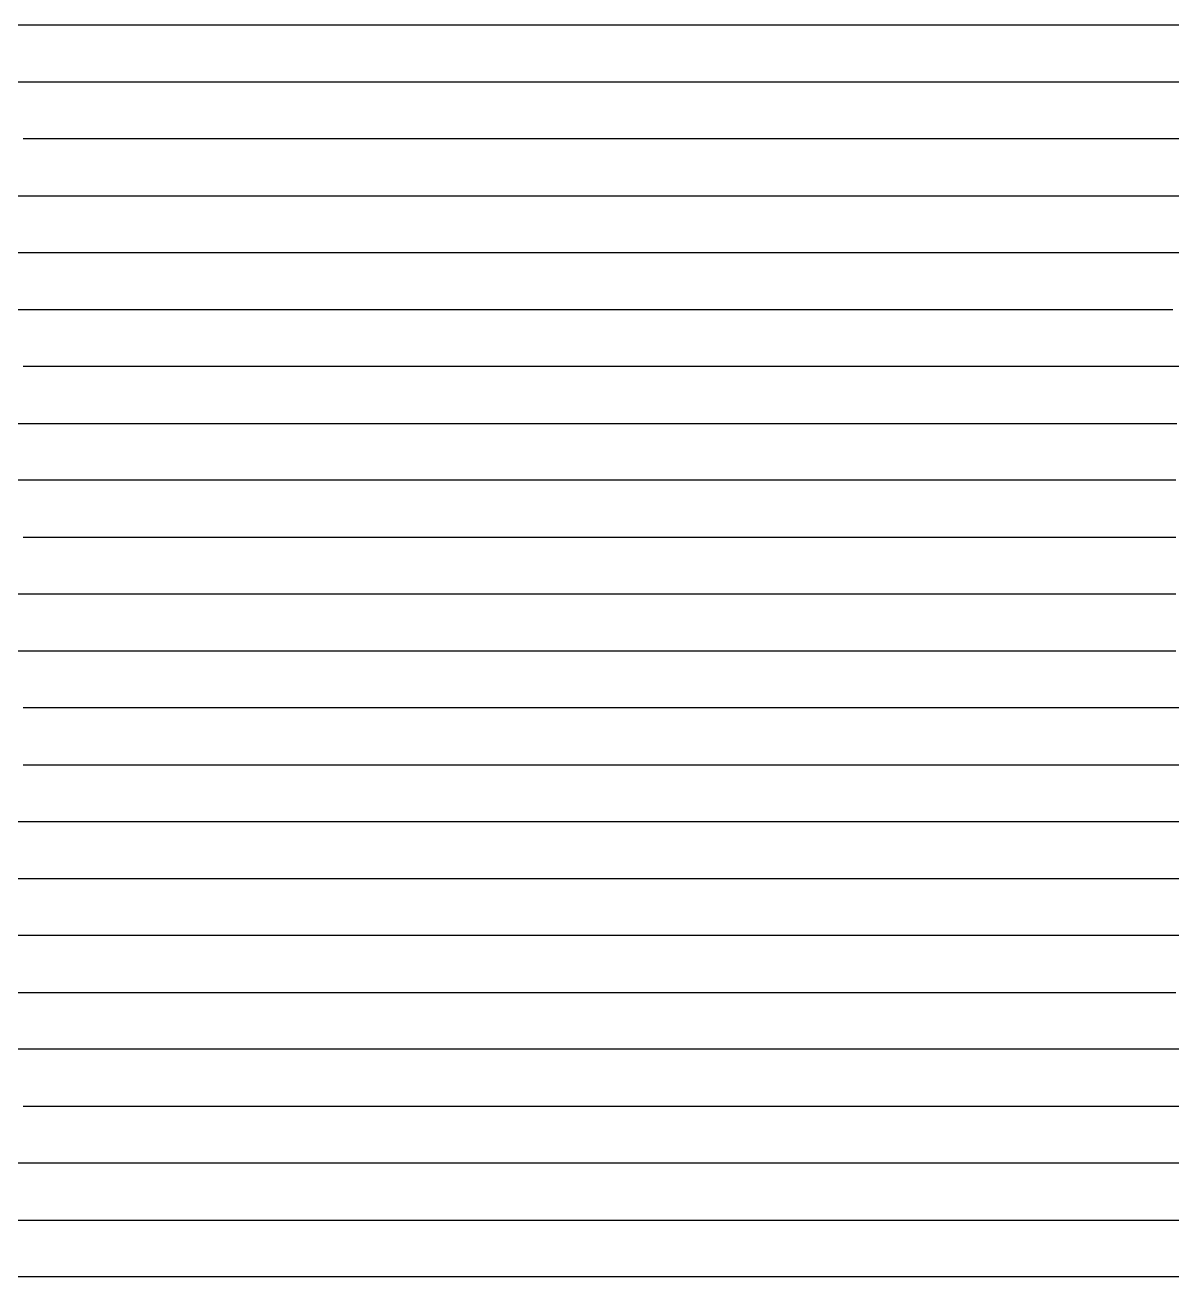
# Model space of a CAD drawing. Extents: x 20 to 170, y 60 to 234.
# Drawn here: x 95 to 113.75, y 147.47 to 167.94 of the extents above; entities that cross this region are included whole.
import ezdxf

# ---------------------------------------------------------------- set-up
doc = ezdxf.new("R2010")
doc.units = 0
doc.header["$LTSCALE"] = 0.000394
doc.layers.add('SPLINE', color=7, linetype='CONTINUOUS')

msp = doc.modelspace()

# ---------------------------------------------------------------- linework, layer by layer
at = {"layer": 'SPLINE', "color": 2}
for points in [[(114.094482, 167.939819, -23.163294), (113.461075, 167.939819, -21.3566), (113.286156, 167.939819, -20.915062), (113.113632, 167.939819, -20.648922), (112.851326, 167.939819, -20.291964), (112.066635, 167.939819, -19.336966), (111.716835, 167.939819, -19.058268), (111.019638, 167.939819, -18.554127), (110.669815, 167.939819, -18.469587), (110.322403, 167.939819, -18.457067), (109.972603, 167.939819, -18.460207), (109.62278, 167.939819, -18.504007), (109.275375, 167.939819, -18.732607), (108.263817, 167.939819, -19.618765), (107.727303, 167.939819, -18.269169), (107.396431, 167.939819, -17.564651), (106.930809, 167.939819, -16.709833), (106.484116, 167.939819, -15.695276), (105.784515, 167.939819, -13.979381), (105.437111, 167.939819, -13.603643), (105.087288, 167.939819, -13.475263), (103.690521, 167.939819, -13.481523), (103.343056, 167.939819, -13.528523), (102.993263, 167.939819, -13.688182), (102.764038, 167.939819, -13.923042), (102.53476, 167.939819, -14.34576), (102.274765, 167.939819, -15.028358), (101.913139, 167.939819, -14.59312), (101.57518, 167.939819, -14.3614), (100.899231, 167.939819, -14.29878), (100.573067, 167.939819, -14.292521), (99.852196, 167.939819, -13.829082), (99.504791, 167.939819, -13.700722), (98.765022, 167.939819, -13.638062), (98.12925, 167.939819, -13.500323), (97.933083, 167.939819, -13.381323), (97.760559, 167.939819, -13.299884), (97.410728, 167.939819, -13.243524), (96.713524, 167.939819, -13.299884), (96.538612, 167.939819, -13.378183), (96.363731, 167.939819, -13.497183), (95.666496, 167.939819, -14.004441), (95.316696, 167.939819, -14.34576), (94.728203, 167.939819, -15.181778)], [(94.555672, 167.008575, -15.141078), (95.19381, 167.008575, -13.998161), (95.316696, 167.008575, -13.807182), (95.666496, 167.008575, -13.500323), (96.013939, 167.008575, -13.362523), (96.713524, 167.008575, -13.256083), (97.410728, 167.008575, -13.234164), (97.760559, 167.008575, -13.268604), (98.107971, 167.008575, -13.450243), (98.741379, 167.008575, -13.835382), (99.504791, 167.008575, -14.020082), (99.679703, 167.008575, -14.082701), (100.485611, 167.008575, -14.50542), (101.161568, 167.008575, -14.640059), (101.423943, 167.008575, -14.705839), (101.686241, 167.008575, -14.8311), (101.816261, 167.008575, -14.934399), (101.946259, 167.008575, -15.078458), (101.967545, 167.008575, -15.075318), (102.645813, 167.008575, -13.788382), (102.993263, 167.008575, -13.434563), (103.343056, 167.008575, -13.303064), (103.690521, 167.008575, -13.278004), (104.390083, 167.008575, -13.368803), (105.087288, 167.008575, -13.659982), (105.437111, 167.008575, -13.897982), (105.609604, 167.008575, -14.057681), (105.784515, 167.008575, -14.292521), (106.611748, 167.008575, -16.233875), (106.777206, 167.008575, -16.653473), (106.923714, 167.008575, -17.069933), (107.661133, 167.008575, -19.571785), (107.682419, 167.008575, -19.615625), (107.994354, 167.008575, -19.853603), (108.00853, 167.008575, -19.859863), (108.032181, 167.008575, -19.853603), (108.653755, 167.008575, -19.283726), (108.963379, 167.008575, -19.045727), (109.362801, 167.008575, -18.701267), (109.447929, 167.008575, -18.641808), (109.62278, 167.008575, -18.554127), (109.972603, 167.008575, -18.497747), (110.669815, 167.008575, -18.510307), (111.019638, 167.008575, -18.607388), (111.36702, 167.008575, -18.873487), (111.761726, 167.008575, -19.192905), (111.957893, 167.008575, -19.368265), (112.066635, 167.008575, -19.474686), (112.76387, 167.008575, -20.392141), (113.113632, 167.008575, -20.880642), (113.286156, 167.008575, -21.15308), (113.461075, 167.008575, -21.600838), (114.073212, 167.008575, -23.363714)], [(114.02832, 166.077454, -23.567232), (113.461075, 166.077454, -21.926437), (113.319252, 166.077454, -21.53508), (113.177452, 166.077454, -21.265779), (113.00489, 166.077454, -20.99334), (112.76387, 166.077454, -20.648922), (112.066635, 166.077454, -19.697025), (111.891716, 166.077454, -19.506025), (111.36702, 166.077454, -18.992527), (111.019638, 166.077454, -18.691887), (110.669815, 166.077454, -18.588587), (109.972603, 166.077454, -18.576067), (109.62278, 166.077454, -18.638647), (109.447929, 166.077454, -18.726347), (108.800293, 166.077454, -19.192905), (108.64193, 166.077454, -19.286825), (108.00853, 166.077454, -19.856724), (107.987289, 166.077454, -19.869244), (107.878517, 166.077454, -19.834784), (107.594933, 166.077454, -19.706444), (107.573647, 166.077454, -19.653185), (107.02771, 166.077454, -17.968609), (106.484116, 166.077454, -16.462435), (105.784515, 166.077454, -14.690179), (105.699448, 166.077454, -14.552381), (105.555237, 166.077454, -14.37078), (105.325989, 166.077454, -14.126561), (104.737526, 166.077454, -13.572303), (104.390083, 166.077454, -13.334383), (103.690521, 166.077454, -13.274864), (103.343056, 166.077454, -13.284224), (102.993263, 166.077454, -13.384463), (102.645813, 166.077454, -13.728882), (102.125877, 166.077454, -14.705839), (101.620064, 166.077454, -15.579476), (101.598816, 166.077454, -15.588857), (101.249031, 166.077454, -15.162978), (100.899231, 166.077454, -14.837359), (100.551758, 166.077454, -14.671399), (99.700951, 166.077454, -14.49604), (98.807556, 166.077454, -14.032641), (98.7201, 166.077454, -14.001301), (97.911827, 166.077454, -13.800902), (97.649452, 166.077454, -13.681902), (97.060936, 166.077454, -13.465903), (96.713524, 166.077454, -13.381323), (96.013939, 166.077454, -13.384463), (95.666496, 166.077454, -13.453363), (95.491585, 166.077454, -13.547283), (95.229248, 166.077454, -13.747682), (94.966896, 166.077454, -13.970001)], [(94.853485, 165.148529, -14.020082), (95.186714, 165.148529, -13.957461), (95.491585, 165.148529, -13.719502), (95.666496, 165.148529, -13.616183), (96.013939, 165.148529, -13.534743), (96.363731, 165.148529, -13.519103), (96.713524, 165.148529, -13.550383), (97.060936, 165.148529, -13.678802), (97.803055, 165.148529, -14.067061), (98.632668, 165.148529, -14.27058), (98.807556, 165.148529, -14.33634), (99.526047, 165.148529, -14.687079), (99.696213, 165.148529, -14.70896), (100.202026, 165.148529, -14.837359), (100.551758, 165.148529, -14.956318), (100.726707, 165.148529, -15.047178), (100.899231, 165.148529, -15.178638), (101.20649, 165.148529, -15.601357), (101.227745, 165.148529, -15.573216), (101.676796, 165.148529, -14.50858), (101.761894, 165.148529, -14.34258), (102.028946, 165.148529, -14.013801), (102.296021, 165.148529, -13.804042), (102.993263, 165.148529, -13.484663), (103.168175, 165.148529, -13.434563), (103.343056, 165.148529, -13.397003), (103.690521, 165.148529, -13.375083), (104.390083, 165.148529, -13.462723), (104.737526, 165.148529, -13.716402), (105.087288, 165.148529, -14.233021), (105.512703, 165.148529, -14.893698), (105.654526, 165.148529, -15.125438), (105.831795, 165.148529, -15.466718), (106.985176, 165.148529, -18.419449), (107.486191, 165.148529, -19.725183), (107.507477, 165.148529, -19.756523), (107.878517, 165.148529, -19.869244), (107.966003, 165.148529, -19.900583), (108.620651, 165.148529, -19.289986), (108.946861, 165.148529, -19.145926), (109.447929, 165.148529, -18.835947), (109.62278, 165.148529, -18.748247), (109.972603, 165.148529, -18.688787), (110.322403, 165.148529, -18.676228), (110.669815, 165.148529, -18.698147), (110.969978, 165.148529, -18.779547), (111.270142, 165.148529, -19.017548), (111.891716, 165.148529, -19.725183), (112.109138, 165.148529, -20.000744), (112.785126, 165.148529, -21.10294), (113.123093, 165.148529, -21.682238), (113.208214, 165.148529, -21.841938), (113.461075, 165.148529, -22.439976), (113.985786, 165.148529, -23.823992)], [(113.898331, 164.217422, -23.996212), (113.461075, 164.217422, -22.969173), (112.241554, 164.217422, -20.529942), (112.066635, 164.217422, -20.254383), (111.36702, 164.217422, -19.283726), (111.019638, 164.217422, -18.932987), (110.669815, 164.217422, -18.814007), (110.322403, 164.217422, -18.792088), (109.972603, 164.217422, -18.801487), (109.62278, 164.217422, -18.876667), (109.275375, 164.217422, -19.030067), (109.086273, 164.217422, -19.042587), (108.920837, 164.217422, -19.061407), (108.587593, 164.217422, -19.177225), (108.244896, 164.217422, -19.506025), (107.878517, 164.217422, -20.053984), (107.252251, 164.217422, -19.750223), (106.765343, 164.217422, -19.412066), (106.744087, 164.217422, -19.380745), (106.614113, 164.217422, -18.948668), (106.068146, 164.217422, -17.063633), (105.959435, 164.217422, -16.728613), (105.871979, 164.217422, -16.503195), (104.912407, 164.217422, -14.239261), (104.737526, 164.217422, -13.941802), (104.390083, 164.217422, -13.653702), (103.690521, 164.217422, -13.487783), (102.993263, 164.217422, -13.431423), (102.296021, 164.217422, -13.487783), (102.132973, 164.217422, -13.566043), (101.967545, 164.217422, -13.681902), (101.804436, 164.217422, -13.857282), (101.64135, 164.217422, -14.123441), (101.012703, 164.217422, -15.479278), (100.79052, 164.217422, -15.986515), (100.769264, 164.217422, -15.986515), (100.402901, 164.217422, -15.404098), (100.038918, 164.217422, -14.959458), (99.760033, 164.217422, -14.762199), (99.504791, 164.217422, -14.687079), (98.675209, 164.217422, -14.614999), (98.107971, 164.217422, -14.3614), (97.519493, 164.217422, -14.176661), (96.930969, 164.217422, -14.104621), (96.713524, 164.217422, -14.013801), (95.666496, 164.217422, -13.954321), (95.316696, 164.217422, -13.954321), (94.619499, 164.217422, -14.026361)], [(94.619499, 163.286194, -13.847882), (95.316696, 163.286194, -13.888622), (95.666496, 163.286194, -13.932402), (96.888412, 163.286194, -14.233021), (97.848015, 163.286194, -14.50858), (98.12925, 163.286194, -14.602499), (98.467209, 163.286194, -14.611919), (98.807556, 163.286194, -14.665159), (99.504791, 163.286194, -14.859279), (99.755287, 163.286194, -14.981379), (100.005829, 163.286194, -15.175518), (100.256363, 163.286194, -15.554397), (100.381615, 163.286194, -15.848736), (100.506897, 163.286194, -16.190075), (100.528175, 163.286194, -16.237015), (100.762138, 163.286194, -15.898815), (100.899231, 163.286194, -15.620176), (101.598816, 163.286194, -14.132841), (101.771347, 163.286194, -13.832202), (101.946259, 163.286194, -13.644342), (102.296021, 163.286194, -13.459623), (102.993263, 163.286194, -13.425163), (103.343056, 163.286194, -13.459623), (103.517967, 163.286194, -13.528523), (103.690521, 163.286194, -13.638062), (104.541321, 163.286194, -14.41774), (104.737526, 163.286194, -14.646339), (104.891144, 163.286194, -14.912498), (104.999855, 163.286194, -15.178638), (106.635384, 163.286194, -19.706444), (107.178993, 163.286194, -19.975683), (107.703667, 163.286194, -20.207443), (108.228348, 163.286194, -19.421505), (108.575783, 163.286194, -19.086445), (108.925606, 163.286194, -19.001907), (109.275375, 163.286194, -18.992527), (109.927689, 163.286194, -18.986227), (110.322403, 163.286194, -18.967447), (110.669815, 163.286194, -18.998747), (111.019638, 163.286194, -19.136545), (111.36702, 163.286194, -19.524845), (112.066635, 163.286194, -20.717821), (112.76387, 163.286194, -22.039198), (113.461075, 163.286194, -23.467012), (113.765953, 163.286194, -24.12775)], [(114.857872, 162.357361, -22.333496), (113.680847, 162.357361, -24.29995), (113.286156, 162.357361, -23.617311), (113.243599, 162.357361, -23.532812), (112.414047, 162.357361, -21.804358), (112.066635, 162.357361, -21.168739), (111.36702, 162.357361, -19.950644), (111.194519, 162.357361, -19.703283), (111.019638, 162.357361, -19.540485), (110.669815, 162.357361, -19.302465), (110.494934, 162.357361, -19.211685), (109.972603, 162.357361, -18.979967), (109.275375, 162.357361, -18.917347), (108.575783, 162.357361, -19.030067), (108.228348, 162.357361, -19.355705), (107.878517, 162.357361, -19.800364), (107.694214, 162.357361, -20.038303), (107.509857, 162.357361, -20.310743), (106.569214, 162.357361, -19.960043), (106.547958, 162.357361, -19.944384), (105.938156, 162.357361, -18.579187), (105.654526, 162.357361, -17.859009), (104.891144, 162.357361, -15.848736), (104.770607, 162.357361, -15.604496), (104.040253, 162.357361, -14.35826), (103.690521, 162.357361, -13.888622), (103.343056, 162.357361, -13.685042), (102.993263, 162.357361, -13.628683), (102.296021, 162.357361, -13.672522), (101.598816, 162.357361, -13.804042), (101.249031, 162.357361, -13.954321), (100.899231, 162.357361, -14.27058), (100.738503, 162.357361, -14.571219), (99.963287, 162.357361, -16.462435), (99.939651, 162.357361, -16.490635), (99.504791, 162.357361, -15.404098), (99.154991, 162.357361, -14.931298), (98.807556, 162.357361, -14.677639), (98.107971, 162.357361, -14.596239), (97.727448, 162.357361, -14.608779), (97.323303, 162.357361, -14.652599), (96.713524, 162.357361, -14.41774), (96.013939, 162.357361, -14.27372), (94.966896, 162.357361, -13.879162)], [(94.619499, 161.426132, -14.117161), (95.033112, 161.426132, -14.28938), (95.316696, 161.426132, -14.32382), (95.938316, 161.426132, -14.41774), (96.559868, 161.426132, -14.665159), (97.410728, 161.426132, -14.643199), (97.760559, 161.426132, -14.680799), (98.107971, 161.426132, -14.7904), (98.807556, 161.426132, -15.109798), (98.892624, 161.426132, -15.169238), (99.025002, 161.426132, -15.275717), (99.154991, 161.426132, -15.419737), (99.32988, 161.426132, -15.717237), (99.634781, 161.426132, -16.590853), (99.674927, 161.426132, -16.706713), (99.693863, 161.426132, -16.716093), (99.826202, 161.426132, -16.543875), (100.062546, 161.426132, -16.024075), (100.599068, 161.426132, -14.71524), (100.750328, 161.426132, -14.38958), (100.899231, 161.426132, -14.173541), (101.249031, 161.426132, -13.916762), (101.598816, 161.426132, -13.844742), (102.296021, 161.426132, -13.829082), (102.645813, 161.426132, -13.913642), (103.343056, 161.426132, -14.248701), (103.690521, 161.426132, -14.51168), (103.865402, 161.426132, -14.743419), (104.040253, 161.426132, -15.056559), (104.127716, 161.426132, -15.244397), (105.087288, 161.426132, -17.774431), (105.715988, 161.426132, -19.668865), (105.805771, 161.426132, -19.869244), (106.155594, 161.426132, -20.016443), (107.022972, 161.426132, -20.298223), (107.223885, 161.426132, -20.373362), (107.552414, 161.426132, -19.969423), (107.878517, 161.426132, -19.590546), (108.228348, 161.426132, -19.286825), (108.575783, 161.426132, -19.045727), (108.925606, 161.426132, -18.926727), (109.275375, 161.426132, -18.914248), (109.972603, 161.426132, -18.992527), (110.322403, 161.426132, -19.246145), (111.019638, 161.426132, -19.985064), (111.237061, 161.426132, -20.245024), (111.36702, 161.426132, -20.439121), (112.262802, 161.426132, -21.970318), (112.352585, 161.426132, -22.136238), (112.638557, 161.426132, -22.919054), (113.212898, 161.426132, -24.57551), (113.352341, 161.426132, -24.685108), (113.373619, 161.426132, -24.678808), (113.832123, 161.426132, -24.14649)], [(113.810867, 160.494934, -23.989952), (113.326347, 160.494934, -24.819708), (113.243599, 160.494934, -24.935608), (113.222382, 160.494934, -24.932428), (113.186935, 160.494934, -24.913649), (113.16803, 160.494934, -24.882368), (112.617294, 160.494934, -23.357414), (112.340782, 160.494934, -22.640396), (111.36702, 160.494934, -20.899422), (111.286682, 160.494934, -20.767881), (110.322403, 160.494934, -19.471565), (109.972603, 160.494934, -19.183485), (109.275375, 160.494934, -19.083305), (108.838158, 160.494934, -19.133406), (108.403229, 160.494934, -19.368265), (107.878517, 160.494934, -19.437105), (107.765099, 160.494934, -19.484085), (107.649292, 160.494934, -19.552965), (107.420044, 160.494934, -19.759684), (107.190788, 160.494934, -20.113483), (106.963905, 160.494934, -20.508001), (106.940224, 160.494934, -20.529942), (106.271393, 160.494934, -20.285704), (106.061073, 160.494934, -20.219963), (105.640335, 160.494934, -20.100964), (105.621475, 160.494934, -20.075903), (104.966743, 160.494934, -18.529047), (104.009552, 160.494934, -15.933275), (103.952827, 160.494934, -15.795496), (103.690521, 160.494934, -15.360277), (102.993263, 160.494934, -14.50858), (102.645813, 160.494934, -14.207961), (102.296021, 160.494934, -14.073321), (101.946259, 160.494934, -14.038901), (101.598816, 160.494934, -14.054541), (101.423943, 160.494934, -14.085881), (101.249031, 160.494934, -14.142221), (100.899231, 160.494934, -14.292521), (100.202026, 160.494934, -14.793499), (100.027077, 160.494934, -14.990758), (99.897118, 160.494934, -15.181778), (99.025002, 160.494934, -16.813133), (99.003754, 160.494934, -16.781853), (98.668106, 160.494934, -15.701556), (98.554665, 160.494934, -15.451077), (98.332474, 160.494934, -15.109798), (98.107971, 160.494934, -14.874939), (97.760559, 160.494934, -14.671399), (97.410728, 160.494934, -14.636939), (96.713524, 160.494934, -14.652599), (96.384987, 160.494934, -14.677639), (95.666496, 160.494934, -14.586859), (95.011856, 160.494934, -14.47726), (94.619499, 160.494934, -14.25808)], [(94.966896, 159.56369, -14.630719), (95.316696, 159.56369, -14.781019), (95.446693, 159.56369, -14.871799), (96.091911, 159.56369, -14.730879), (96.713524, 159.56369, -14.752799), (97.060936, 159.56369, -14.843639), (97.410728, 159.56369, -15.069058), (97.58564, 159.56369, -15.269457), (97.760559, 159.56369, -15.598236), (98.107971, 159.56369, -16.615873), (98.436508, 159.56369, -17.655451), (98.457794, 159.56369, -17.633551), (99.26606, 159.56369, -16.149315), (99.767128, 159.56369, -15.012678), (99.852196, 159.56369, -14.849859), (100.202026, 159.56369, -14.47726), (100.376907, 159.56369, -14.38646), (100.551758, 159.56369, -14.326961), (100.899231, 159.56369, -14.29878), (101.662628, 159.56369, -14.30506), (102.296021, 159.56369, -14.33634), (102.47094, 159.56369, -14.38646), (102.645813, 159.56369, -14.47726), (102.818375, 159.56369, -14.630719), (102.993263, 159.56369, -14.874939), (103.168175, 159.56369, -15.200558), (103.343056, 159.56369, -15.620176), (103.690521, 159.56369, -16.487514), (104.912407, 159.56369, -19.734564), (105.413452, 159.56369, -20.279444), (105.947601, 159.56369, -20.389042), (106.484116, 159.56369, -20.589441), (106.680275, 159.56369, -20.692781), (107.278214, 159.56369, -19.709543), (107.578407, 159.56369, -19.377645), (107.878517, 159.56369, -19.236725), (108.575783, 159.56369, -19.186605), (109.275375, 159.56369, -19.321285), (109.993889, 159.56369, -19.634405), (110.164001, 159.56369, -19.756523), (110.331856, 159.56369, -19.941263), (111.36702, 159.56369, -21.42544), (112.066635, 159.56369, -22.649796), (112.321884, 159.56369, -23.088154), (112.449516, 159.56369, -23.373074), (113.090004, 159.56369, -25.067108), (113.113632, 159.56369, -25.095268), (113.286156, 159.56369, -24.794668), (113.810867, 159.56369, -23.817732)], [(113.810867, 158.634857, -23.789532), (113.484718, 158.634857, -24.265471), (113.132561, 158.634857, -24.851028), (112.981285, 158.634857, -25.135948), (112.409309, 158.634857, -23.711252), (112.295883, 158.634857, -23.470192), (111.36702, 158.634857, -21.957798), (110.343651, 158.634857, -20.482962), (110.126213, 158.634857, -20.238724), (109.275375, 158.634857, -19.412066), (108.925606, 158.634857, -19.214806), (108.575783, 158.634857, -19.180386), (107.878517, 158.634857, -19.214806), (107.528755, 158.634857, -19.399586), (107.443718, 158.634857, -19.462185), (107.181343, 158.634857, -19.671946), (106.831551, 158.634857, -20.025824), (106.484116, 158.634857, -20.508001), (106.330452, 158.634857, -20.730362), (106.309189, 158.634857, -20.727201), (105.697098, 158.634857, -20.529942), (105.392189, 158.634857, -20.445381), (104.737526, 158.634857, -20.276323), (104.71624, 158.634857, -20.260683), (104.203362, 158.634857, -18.907948), (102.993263, 158.634857, -15.369678), (102.764038, 158.634857, -15.062819), (102.53476, 158.634857, -14.887438), (101.707497, 158.634857, -14.41774), (101.598816, 158.634857, -14.367681), (100.899231, 158.634857, -14.29878), (100.551758, 158.634857, -14.30506), (100.202026, 158.634857, -14.42092), (99.852196, 158.634857, -14.762199), (99.526047, 158.634857, -15.310137), (99.114815, 158.634857, -16.105515), (99.025002, 158.634857, -16.309055), (99.003754, 158.634857, -16.337194), (98.457794, 158.634857, -16.644093), (98.107971, 158.634857, -16.960333), (97.977982, 158.634857, -17.185793), (97.933083, 158.634857, -17.285931), (97.911827, 158.634857, -17.295391), (97.760559, 158.634857, -16.800632), (97.481667, 158.634857, -15.936416), (97.226372, 158.634857, -15.523056), (96.968765, 158.634857, -15.313257), (96.713524, 158.634857, -15.197457), (96.125031, 158.634857, -15.147318), (95.316696, 158.634857, -15.090979), (94.881866, 158.634857, -15.109798)], [(94.598213, 157.703659, -15.200558), (95.007088, 157.703659, -15.169238), (95.316696, 157.703659, -15.166139), (96.013939, 157.703659, -15.244397), (96.363731, 157.703659, -15.451077), (96.713524, 157.703659, -15.870655), (96.876579, 157.703659, -16.268295), (97.368225, 157.703659, -17.859009), (97.389481, 157.703659, -17.849609), (97.524208, 157.703659, -17.630411), (97.748726, 157.703659, -17.282831), (98.107971, 157.703659, -16.750513), (98.12925, 157.703659, -16.728613), (98.807556, 157.703659, -15.332077), (98.980072, 157.703659, -15.031498), (99.067566, 157.703659, -14.912498), (99.154991, 157.703659, -14.812299), (99.504791, 157.703659, -14.586859), (100.202026, 157.703659, -14.47098), (100.899231, 157.703659, -14.43342), (101.598816, 157.703659, -14.52424), (101.946259, 157.703659, -14.793499), (102.121147, 157.703659, -15.000198), (102.296021, 157.703659, -15.281978), (102.884514, 157.703659, -16.362295), (102.993263, 157.703659, -16.603333), (103.985916, 157.703659, -19.415245), (104.609917, 157.703659, -20.479841), (105.087288, 157.703659, -20.617601), (105.5009, 157.703659, -20.774181), (105.916893, 157.703659, -20.99334), (105.938156, 157.703659, -20.99334), (106.330452, 157.703659, -20.226183), (106.484116, 157.703659, -19.985064), (106.831551, 157.703659, -19.675125), (107.181343, 157.703659, -19.571785), (107.682419, 157.703659, -19.565525), (107.878517, 157.703659, -19.480986), (108.575783, 157.703659, -19.415245), (108.925606, 157.703659, -19.480986), (109.275375, 157.703659, -19.684505), (109.972603, 157.703659, -20.611382), (111.36702, 157.703659, -22.527636), (112.066635, 157.703659, -23.689352), (112.404617, 157.703659, -24.29681), (112.742584, 157.703659, -25.013868), (112.76387, 157.703659, -25.023268), (113.113632, 157.703659, -24.53479), (113.461075, 157.703659, -24.115191), (113.810867, 157.703659, -23.805212)], [(114.257545, 156.77243, -23.733192), (113.657265, 156.77243, -24.12459), (113.461075, 156.77243, -24.19035), (113.160934, 156.77243, -24.32501), (112.863098, 156.77243, -24.65377), (112.562973, 156.77243, -25.104649), (112.262802, 156.77243, -25.527367), (112.241554, 156.77243, -25.543066), (112.196602, 156.77243, -25.442846), (111.716835, 156.77243, -23.921072), (111.629387, 156.77243, -23.654892), (111.541931, 156.77243, -23.441992), (111.36702, 156.77243, -23.097534), (110.669815, 156.77243, -22.111217), (109.275375, 156.77243, -20.338942), (109.001175, 156.77243, -20.110363), (108.729385, 156.77243, -19.988243), (108.292191, 156.77243, -19.725183), (107.878517, 156.77243, -19.571785), (107.181343, 156.77243, -19.562426), (106.831551, 156.77243, -19.625006), (106.484116, 156.77243, -19.872383), (106.046883, 156.77243, -20.442282), (105.637985, 156.77243, -21.106079), (105.609604, 156.77243, -21.156179), (105.588333, 156.77243, -21.18438), (105.337822, 156.77243, -21.046579), (104.477501, 156.77243, -20.626982), (104.323936, 156.77243, -20.558142), (103.865402, 156.77243, -20.426601), (103.844101, 156.77243, -20.389042), (103.690521, 156.77243, -19.909964), (102.993263, 156.77243, -17.808891), (102.208595, 156.77243, -15.930136), (102.078606, 156.77243, -15.663997), (101.946259, 156.77243, -15.451077), (101.598816, 156.77243, -15.109798), (100.899231, 156.77243, -14.687079), (100.551758, 156.77243, -14.54616), (100.202026, 156.77243, -14.517981), (99.504791, 156.77243, -14.558681), (99.417313, 156.77243, -14.586859), (99.154991, 156.77243, -14.687079), (98.807556, 156.77243, -14.862399), (98.457794, 156.77243, -15.109798), (98.107971, 156.77243, -15.482357), (98.044144, 156.77243, -15.585696), (97.410728, 156.77243, -16.691053), (97.049095, 156.77243, -17.336071), (96.713524, 156.77243, -18.078169), (96.604813, 156.77243, -18.313049), (95.959602, 156.77243, -16.309055), (95.798836, 156.77243, -15.920755), (95.638145, 156.77243, -15.695276), (95.316696, 156.77243, -15.429157), (94.966896, 156.77243, -15.300777)], [(94.966896, 155.843597, -16.224495), (95.316696, 155.843597, -17.163853), (95.739769, 155.843597, -18.406969), (95.905197, 155.843597, -18.532207), (95.928825, 155.843597, -18.525948), (96.198296, 155.843597, -18.128269), (96.455925, 155.843597, -17.730591), (97.060936, 155.843597, -16.913353), (97.410728, 155.843597, -16.312155), (97.58564, 155.843597, -16.042875), (97.760559, 155.843597, -15.786117), (98.107971, 155.843597, -15.294518), (98.512093, 155.843597, -15.047178), (98.937546, 155.843597, -14.990758), (99.221169, 155.843597, -14.943778), (99.504791, 155.843597, -14.909358), (100.202026, 155.843597, -14.86552), (100.551758, 155.843597, -14.956318), (100.726707, 155.843597, -15.043998), (100.899231, 155.843597, -15.150498), (101.249031, 155.843597, -15.498037), (101.837517, 155.843597, -16.337194), (101.946259, 155.843597, -16.512575), (102.012428, 155.843597, -16.637833), (102.083344, 155.843597, -16.797493), (103.007446, 155.843597, -18.986227), (103.130379, 155.843597, -19.305645), (103.73539, 155.843597, -20.711521), (103.756668, 155.843597, -20.724081), (104.089912, 155.843597, -20.792961), (104.255325, 155.843597, -20.833681), (104.423195, 155.843597, -20.902561), (105.087288, 155.843597, -21.32214), (105.108566, 155.843597, -21.306459), (105.453621, 155.843597, -20.608221), (105.623802, 155.843597, -20.354582), (105.796326, 155.843597, -20.191763), (106.484116, 155.843597, -19.853603), (106.831551, 155.843597, -19.765903), (107.006432, 155.843597, -19.731483), (107.181343, 155.843597, -19.706444), (107.528755, 155.843597, -19.697025), (107.878517, 155.843597, -19.722103), (108.228348, 155.843597, -19.856724), (108.575783, 155.843597, -20.194883), (109.275375, 155.843597, -21.23448), (109.972603, 155.843597, -22.126858), (110.669815, 155.843597, -23.031794), (111.121254, 155.843597, -23.542171), (111.430862, 155.843597, -24.05571), (112.009918, 155.843597, -25.558666), (112.028809, 155.843597, -25.593166), (112.109138, 155.843597, -25.539927), (112.288788, 155.843597, -25.270628), (112.447166, 155.843597, -25.054588), (112.605499, 155.843597, -24.863588), (112.76387, 155.843597, -24.688189), (113.113632, 155.843597, -24.33437), (113.461075, 155.843597, -24.17157), (114.333191, 155.843597, -23.889732)], [(114.15831, 154.912354, -24.14341), (113.461075, 154.912354, -24.18721), (113.113632, 154.912354, -24.34691), (112.76387, 154.912354, -24.647511), (112.414047, 154.912354, -24.951248), (112.241554, 154.912354, -25.132868), (111.624672, 154.912354, -25.762226), (111.43322, 154.912354, -25.890606), (111.411934, 154.912354, -25.856146), (110.669815, 154.912354, -23.592272), (110.348366, 154.912354, -23.031794), (110.308212, 154.912354, -22.978554), (109.384109, 154.912354, -21.885757), (108.511932, 154.912354, -20.783562), (108.228348, 154.912354, -20.461021), (107.878517, 154.912354, -20.257504), (107.181343, 154.912354, -20.010183), (106.484116, 154.912354, -19.978844), (106.134315, 154.912354, -20.022663), (105.784515, 154.912354, -20.119743), (105.437111, 154.912354, -20.445381), (105.087288, 154.912354, -20.886902), (104.673729, 154.912354, -21.538219), (103.605392, 154.912354, -20.943281), (103.040527, 154.912354, -20.326422), (103.019241, 154.912354, -20.295103), (102.296021, 154.912354, -18.666847), (101.598816, 154.912354, -17.069933), (101.336487, 154.912354, -16.490635), (101.249031, 154.912354, -16.324675), (101.03157, 154.912354, -15.999016), (100.899231, 154.912354, -15.833096), (100.660522, 154.912354, -15.623297), (100.072037, 154.912354, -15.241278), (99.504791, 154.912354, -15.022079), (98.807556, 154.912354, -15.015819), (98.457794, 154.912354, -15.050279), (98.107971, 154.912354, -15.109798), (97.760559, 154.912354, -15.206838), (97.410728, 154.912354, -15.394697), (97.23584, 154.912354, -15.560657), (97.105827, 154.912354, -15.748516), (96.231392, 154.912354, -17.276571), (96.068306, 154.912354, -17.511391), (95.987968, 154.912354, -17.655451), (95.425407, 154.912354, -18.757668), (95.285995, 154.912354, -18.698147), (94.815628, 154.912354, -18.234749)], [(94.640747, 153.981171, -18.842167), (95.106354, 153.981171, -17.95295), (95.316696, 153.981171, -17.636671), (95.427826, 153.981171, -17.505171), (96.210129, 153.981171, -16.709833), (96.517326, 153.981171, -16.243275), (97.060936, 153.981171, -15.551256), (97.410728, 153.981171, -15.216217), (98.107971, 153.981171, -15.094118), (99.504791, 153.981171, -15.266317), (99.679703, 153.981171, -15.332077), (99.767128, 153.981171, -15.375957), (99.852196, 153.981171, -15.426017), (100.202026, 153.981171, -15.748516), (100.376907, 153.981171, -15.999016), (101.03157, 153.981171, -17.148193), (101.249031, 153.981171, -17.624151), (102.296021, 153.981171, -20.110363), (102.780579, 153.981171, -20.983959), (102.797089, 153.981171, -20.999599), (103.25563, 153.981171, -21.115499), (103.473015, 153.981171, -21.196859), (103.581779, 153.981171, -21.256399), (103.690521, 153.981171, -21.331539), (104.127716, 153.981171, -21.660337), (104.36644, 153.981171, -21.26264), (104.607498, 153.981171, -20.902561), (104.728043, 153.981171, -20.767881), (104.84626, 153.981171, -20.658281), (105.087288, 153.981171, -20.479841), (105.784515, 153.981171, -20.185503), (106.484116, 153.981171, -20.088444), (107.181343, 153.981171, -20.169844), (107.528755, 153.981171, -20.420341), (107.878517, 153.981171, -20.746021), (108.575783, 153.981171, -21.469299), (109.275375, 153.981171, -22.380516), (110.256195, 153.981171, -23.576632), (110.464172, 153.981171, -23.905392), (110.487839, 153.981171, -23.958632), (110.565819, 153.981171, -24.15905), (111.17556, 153.981171, -25.972004), (111.196846, 153.981171, -25.978264), (111.329247, 153.981171, -25.943865), (111.591553, 153.981171, -25.674526), (112.066635, 153.981171, -25.095268), (112.414047, 153.981171, -24.782148), (112.76387, 153.981171, -24.51597), (113.026184, 153.981171, -24.36257), (113.286156, 153.981171, -24.22793), (113.461075, 153.981171, -24.17157), (113.919579, 153.981171, -24.12459)], [(113.919579, 153.052322, -22.878374), (113.744698, 153.052322, -23.407534), (113.222382, 153.052322, -24.36569), (113.201118, 153.052322, -24.38447), (112.756775, 153.052322, -24.61935), (112.402237, 153.052322, -24.738308), (112.066635, 153.052322, -24.970028), (111.237061, 153.052322, -25.975164), (110.953407, 153.052322, -26.097244), (110.669815, 153.052322, -26.191204), (110.643822, 153.052322, -26.191204), (110.561104, 153.052322, -26.144224), (110.539848, 153.052322, -26.090984), (109.82843, 153.052322, -23.942972), (109.748093, 153.052322, -23.761372), (109.589699, 153.052322, -23.488932), (109.275375, 153.052322, -23.088154), (108.424507, 153.052322, -21.979677), (108.27092, 153.052322, -21.807478), (107.332596, 153.052322, -20.930721), (107.181343, 153.052322, -20.808641), (106.940224, 153.052322, -20.677101), (106.484116, 153.052322, -20.511162), (105.784515, 153.052322, -20.398401), (105.437111, 153.052322, -20.432901), (105.087288, 153.052322, -20.498602), (104.390083, 153.052322, -20.711521), (104.040253, 153.052322, -20.902561), (103.690521, 153.052322, -21.24074), (103.40686, 153.052322, -21.685358), (103.38559, 153.052322, -21.700977), (102.84198, 153.052322, -21.347179), (102.567841, 153.052322, -21.196859), (102.433136, 153.052322, -21.14678), (102.033714, 153.052322, -20.9683), (102.012428, 153.052322, -20.94636), (101.457016, 153.052322, -19.734564), (100.899231, 153.052322, -18.344349), (100.464333, 153.052322, -17.213951), (100.376907, 153.052322, -17.019833), (100.135826, 153.052322, -16.590853), (100.027077, 153.052322, -16.421755), (99.963287, 153.052322, -16.337194), (99.32988, 153.052322, -15.585696), (99.154991, 153.052322, -15.404098), (98.807556, 153.052322, -15.169238), (98.107971, 153.052322, -15.090979), (97.410728, 153.052322, -15.112878), (96.713524, 153.052322, -15.228757), (96.363731, 153.052322, -15.451077), (96.013939, 153.052322, -15.898815), (95.316696, 153.052322, -17.160753), (95.229248, 153.052322, -17.285931), (94.765991, 153.052322, -17.646091)], [(94.619499, 152.121094, -16.844473), (95.316696, 152.121094, -15.823695), (95.491585, 152.121094, -15.629557), (95.666496, 152.121094, -15.504316), (96.013939, 152.121094, -15.344577), (96.713524, 152.121094, -15.194277), (97.410728, 152.121094, -15.159858), (97.760559, 152.121094, -15.194277), (98.107971, 152.121094, -15.328978), (98.828812, 152.121094, -15.820556), (98.980072, 152.121094, -15.952055), (99.154991, 152.121094, -16.152494), (99.504791, 152.121094, -16.647213), (100.899231, 152.121094, -19.960043), (101.253731, 152.121094, -20.758501), (101.277344, 152.121094, -20.799221), (101.707497, 152.121094, -21.37538), (101.728806, 152.121094, -21.39102), (102.296021, 152.121094, -21.531919), (102.480415, 152.121094, -21.603958), (102.667099, 152.121094, -21.716698), (103.038177, 152.121094, -22.014137), (103.059464, 152.121094, -22.023558), (103.376137, 152.121094, -21.5194), (103.690521, 152.121094, -21.0497), (104.040253, 152.121094, -20.814861), (104.390083, 152.121094, -20.752241), (105.087288, 152.121094, -20.673962), (105.784515, 152.121094, -20.639542), (106.134315, 152.121094, -20.692781), (106.484116, 152.121094, -20.874361), (107.181343, 152.121094, -21.463039), (107.878517, 152.121094, -22.148798), (108.228348, 152.121094, -22.530796), (108.575783, 152.121094, -22.959774), (109.310814, 152.121094, -23.792692), (109.511711, 152.121094, -24.09017), (109.558968, 152.121094, -24.18721), (109.863899, 152.121094, -25.051468), (110.265648, 152.121094, -26.235044), (110.291672, 152.121094, -26.272644), (110.669815, 152.121094, -26.131744), (111.237061, 152.121094, -25.840527), (112.066635, 152.121094, -24.872948), (112.288788, 152.121094, -24.688189), (112.513329, 152.121094, -24.60055), (112.960014, 152.121094, -24.44397), (112.981285, 152.121094, -24.41577), (113.461075, 152.121094, -22.796976), (113.810867, 152.121094, -21.700977)], [(113.940865, 151.189865, -21.26264), (113.702133, 151.189865, -21.625877), (113.156166, 151.189865, -22.696775), (112.851326, 151.189865, -23.441992), (112.83004, 151.189865, -23.507772), (112.232071, 151.189865, -24.697588), (111.863342, 151.189865, -24.970028), (111.662468, 151.189865, -25.135948), (111.237061, 151.189865, -25.583746), (110.669815, 151.189865, -25.975164), (110.019829, 151.189865, -26.300804), (109.802437, 151.189865, -26.382244), (109.62278, 151.189865, -26.275764), (109.601532, 151.189865, -26.228785), (108.925606, 151.189865, -24.24983), (108.750671, 151.189865, -23.861572), (108.575783, 151.189865, -23.604832), (107.878517, 151.189865, -22.862694), (107.181343, 151.189865, -22.164457), (106.484116, 151.189865, -21.591457), (105.784515, 151.189865, -21.0779), (105.437111, 151.189865, -20.865002), (105.087288, 151.189865, -20.774181), (104.390083, 151.189865, -20.774181), (104.040253, 151.189865, -20.846222), (103.690521, 151.189865, -21.018379), (103.08075, 151.189865, -21.469299), (102.927078, 151.189865, -21.632137), (102.47094, 151.189865, -22.211416), (102.447266, 151.189865, -22.230196), (101.984077, 151.189865, -21.951538), (101.674446, 151.189865, -21.785538), (101.362465, 151.189865, -21.675938), (101.052856, 151.189865, -21.522539), (100.965408, 151.189865, -21.41296), (100.202026, 151.189865, -19.872383), (99.221169, 151.189865, -17.599131), (99.112457, 151.189865, -17.364271), (98.807556, 151.189865, -16.816313), (98.457794, 151.189865, -16.218235), (98.107971, 151.189865, -15.870655), (97.956696, 151.189865, -15.767336), (97.760559, 151.189865, -15.654596), (97.58564, 151.189865, -15.598236), (97.410728, 151.189865, -15.548157), (96.713524, 151.189865, -15.369678), (96.013939, 151.189865, -15.388457), (95.666496, 151.189865, -15.454217), (95.316696, 151.189865, -15.620176), (94.619499, 151.189865, -16.121155)], [(94.966896, 150.258698, -15.779857), (95.316696, 150.258698, -15.648336), (95.666496, 150.258698, -15.560657), (95.841377, 150.258698, -15.529336), (96.013939, 150.258698, -15.504316), (96.363731, 150.258698, -15.498037), (96.713524, 150.258698, -15.516836), (97.060936, 150.258698, -15.648336), (97.410728, 150.258698, -15.923895), (98.107971, 150.258698, -16.825693), (98.261566, 150.258698, -17.063633), (98.417572, 150.258698, -17.339191), (98.571175, 150.258698, -17.633551), (99.504791, 150.258698, -19.866123), (100.268196, 150.258698, -21.422319), (100.289452, 150.258698, -21.45364), (100.747986, 150.258698, -21.876358), (100.899231, 150.258698, -21.954638), (101.858772, 150.258698, -22.540195), (102.296021, 150.258698, -22.051758), (102.84198, 150.258698, -21.575798), (103.11377, 150.258698, -21.422319), (103.40686, 150.258698, -21.381639), (103.690521, 150.258698, -21.30336), (104.040253, 150.258698, -21.250099), (104.737526, 150.258698, -21.22818), (105.087288, 150.258698, -21.2971), (105.262192, 150.258698, -21.372259), (105.784515, 150.258698, -21.719818), (106.484116, 150.258698, -22.198875), (107.181343, 150.258698, -22.818893), (107.878517, 150.258698, -23.532812), (108.339439, 150.258698, -24.036932), (108.424507, 150.258698, -24.14027), (108.611252, 150.258698, -24.45023), (108.991753, 150.258698, -25.386486), (109.362801, 150.258698, -26.307064), (109.585014, 150.258698, -26.369684), (109.636971, 150.258698, -26.363424), (110.636726, 150.258698, -25.853046), (111.357605, 150.258698, -25.198608), (111.700264, 150.258698, -24.963728), (112.04538, 150.258698, -24.800968), (112.066635, 150.258698, -24.775888), (112.109138, 150.258698, -24.688189), (112.76387, 150.258698, -22.746836), (112.872581, 150.258698, -22.474396), (112.938751, 150.258698, -22.349195), (113.113632, 150.258698, -22.076797), (113.461075, 150.258698, -21.657158), (114.160637, 150.258698, -21.099819)], [(114.333191, 149.329834, -21.416059), (113.461075, 149.329834, -21.841938), (113.113632, 149.329834, -21.995358), (112.938751, 149.329834, -22.176958), (112.76387, 149.329834, -22.474396), (112.392799, 149.329834, -23.319834), (112.066635, 149.329834, -24.14963), (112.000427, 149.329834, -24.34375), (111.979149, 149.329834, -24.38447), (111.36702, 149.329834, -24.785288), (111.194519, 149.329834, -24.935608), (111.019638, 149.329834, -25.157888), (110.539848, 149.329834, -25.802946), (110.40744, 149.329834, -25.931324), (110.109657, 149.329834, -26.015844), (109.83078, 149.329834, -26.112965), (109.275375, 149.329834, -26.282024), (108.701065, 149.329834, -26.401005), (108.663208, 149.329834, -26.385324), (108.64193, 149.329834, -26.341484), (107.878517, 149.329834, -24.38447), (107.528755, 149.329834, -23.924212), (107.181343, 149.329834, -23.539072), (106.484116, 149.329834, -22.809456), (105.087288, 149.329834, -21.860718), (104.737526, 149.329834, -21.635258), (104.390083, 149.329834, -21.44738), (103.690521, 149.329834, -21.37538), (102.993263, 149.329834, -21.400419), (102.296021, 149.329834, -21.516279), (102.045456, 149.329834, -21.657158), (101.795013, 149.329834, -21.935858), (101.291527, 149.329834, -22.743715), (101.270302, 149.329834, -22.768776), (100.899231, 149.329834, -22.515116), (100.048363, 149.329834, -22.064238), (99.963287, 149.329834, -21.979677), (99.504791, 149.329834, -21.231359), (99.065155, 149.329834, -20.376541), (98.604294, 149.329834, -19.621885), (98.195419, 149.329834, -18.626167), (98.107971, 149.329834, -18.425749), (97.74398, 149.329834, -17.683611), (97.571457, 149.329834, -17.389311), (97.077477, 149.329834, -16.747393), (96.713524, 149.329834, -16.296515), (96.363731, 149.329834, -15.955235), (96.013939, 149.329834, -15.804896), (95.316696, 149.329834, -15.773577), (94.619499, 149.329834, -15.870655)], [(94.619499, 148.398682, -16.005295), (95.316696, 148.398682, -16.149315), (95.883949, 148.398682, -16.424915), (96.013939, 148.398682, -16.503195), (96.276276, 148.398682, -16.738033), (96.363731, 148.398682, -16.841333), (96.713524, 148.398682, -17.354851), (97.410728, 148.398682, -18.826508), (98.107971, 148.398682, -20.088444), (99.263702, 148.398682, -22.104918), (99.771866, 148.398682, -22.371096), (100.038918, 148.398682, -22.524536), (100.573067, 148.398682, -22.959774), (100.594322, 148.398682, -22.944134), (100.899231, 148.398682, -22.449356), (101.249031, 148.398682, -22.070498), (101.598816, 148.398682, -21.810617), (101.946259, 148.398682, -21.622738), (102.208595, 148.398682, -21.516279), (102.296021, 148.398682, -21.48806), (102.993263, 148.398682, -21.44738), (103.343056, 148.398682, -21.481859), (103.690521, 148.398682, -21.616478), (104.411369, 148.398682, -22.026638), (104.737526, 148.398682, -22.245855), (105.087288, 148.398682, -22.499516), (105.784515, 148.398682, -22.997334), (106.484116, 148.398682, -23.598532), (106.656639, 148.398682, -23.789532), (106.831551, 148.398682, -23.996212), (107.181343, 148.398682, -24.58489), (107.495697, 148.398682, -25.139128), (107.63987, 148.398682, -25.455366), (107.741486, 148.398682, -25.734066), (108.183456, 148.398682, -26.397884), (108.207092, 148.398682, -26.416664), (108.873589, 148.398682, -26.278864), (109.00827, 148.398682, -26.235044), (109.674767, 148.398682, -25.965784), (109.809525, 148.398682, -25.921925), (110.343651, 148.398682, -25.702726), (110.518562, 148.398682, -25.483566), (110.669815, 148.398682, -25.314466), (110.849464, 148.398682, -25.135948), (111.029053, 148.398682, -24.979448), (111.390663, 148.398682, -24.703848), (111.962639, 148.398682, -23.673712), (112.066635, 148.398682, -23.463892), (112.414047, 148.398682, -22.884634), (112.76387, 148.398682, -22.449356), (113.047462, 148.398682, -22.161318), (113.113632, 148.398682, -22.101818), (113.461075, 148.398682, -21.904577), (114.02832, 148.398682, -21.866978)], [(114.160637, 147.467438, -22.161318), (113.461075, 147.467438, -22.236456), (113.286156, 147.467438, -22.314735), (113.113632, 147.467438, -22.443096), (112.546394, 147.467438, -22.972294), (112.414047, 147.467438, -23.016134), (112.066635, 147.467438, -23.263514), (111.107063, 147.467438, -24.919949), (111.085808, 147.467438, -24.948128), (110.669815, 147.467438, -25.267488), (110.431114, 147.467438, -25.461626), (109.972603, 147.467438, -25.646406), (108.575783, 147.467438, -26.263245), (108.228348, 147.467438, -26.375944), (107.878517, 147.467438, -26.451084), (107.486191, 147.467438, -26.485544), (107.464905, 147.467438, -26.482405), (107.041901, 147.467438, -25.590006), (106.621193, 147.467438, -24.800968), (106.484116, 147.467438, -24.58489), (106.373016, 147.467438, -24.45653), (105.720673, 147.467438, -23.777052), (105.087288, 147.467438, -23.222794), (104.737526, 147.467438, -22.900274), (104.453865, 147.467438, -22.693596), (103.690521, 147.467438, -22.192656), (103.343056, 147.467438, -22.001617), (102.993263, 147.467438, -21.895178), (102.645813, 147.467438, -21.885757), (102.296021, 147.467438, -21.885757), (102.08802, 147.467438, -21.892017), (101.882462, 147.467438, -21.920218), (101.466476, 147.467438, -22.020437), (101.173401, 147.467438, -22.076797), (100.899231, 147.467438, -22.280315), (100.506897, 147.467438, -22.743715), (100.310738, 147.467438, -22.984854), (100.11454, 147.467438, -23.269773), (100.093285, 147.467438, -23.257214), (99.835693, 147.467438, -23.050594), (99.632393, 147.467438, -22.915934), (98.899719, 147.467438, -22.527636), (98.438835, 147.467438, -21.995358), (98.216682, 147.467438, -21.585157), (98.107971, 147.467438, -21.39728), (97.99926, 147.467438, -21.24074), (97.621086, 147.467438, -20.783562), (97.157875, 147.467438, -19.994503), (96.713524, 147.467438, -19.327505), (95.862663, 147.467438, -17.523951), (95.666496, 147.467438, -17.235851), (95.316696, 147.467438, -16.991632), (95.078011, 147.467438, -16.875772), (94.619499, 147.467438, -16.355995)]]:
    msp.add_polyline3d(points, dxfattribs=at)

doc.saveas('drawing.dxf')
